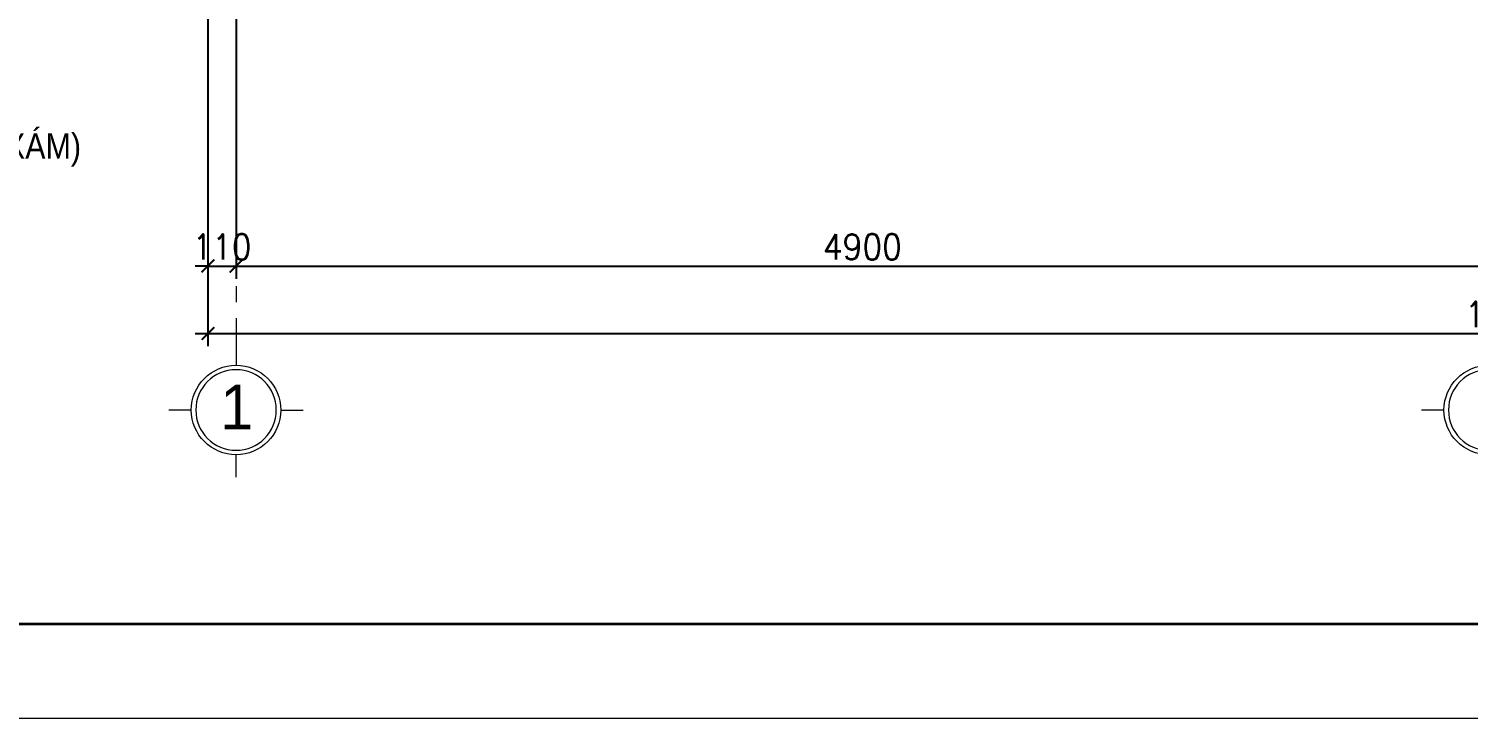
# Model space of a CAD drawing. Header units: millimetres. Extents: x -529782 to -142003, y -492574 to -273331.
# Drawn here: x -187673 to -182043, y -412168 to -409470 of the extents above; entities that cross this region are included whole.
import ezdxf
from ezdxf.enums import TextEntityAlignment as Align

# ---------------------------------------------------------------- set-up
doc = ezdxf.new("R2010")
doc.units = ezdxf.units.MM
doc.header["$LTSCALE"] = 500
doc.header["$MEASUREMENT"] = 0
doc.header["$PDMODE"] = 3
doc.linetypes.add('CENTER', pattern=[2, 1.25, -0.25, 0.25, -0.25])
doc.layers.get('0').update_dxf_attribs({"linetype": 'CONTINUOUS', "lineweight": 13})
doc.layers.get('Defpoints').update_dxf_attribs({"color": 255, "linetype": 'CONTINUOUS', "lineweight": 13})
for name, color, linetype, lineweight in [('1.cat 30', 30, 'CONTINUOUS', 35), ('2.thay 145', 145, 'CONTINUOUS', 18), ('3.manh 08', 8, 'CONTINUOUS', 9), ('4.dim 08', 8, 'CONTINUOUS', 13), ('7.tim 67', 67, 'CENTER', 9), ('9.text \xad white', 7, 'CONTINUOUS', 15)]:
    doc.layers.add(name, color=color, linetype=linetype, lineweight=lineweight)
doc.styles.add('CA.JSC1', font='')
doc.styles.get("Standard").update_dxf_attribs({"font": 'txt.shx', "width": 0.9})
doc.styles.get('CA.JSC1').set_extended_font_data('.VnAvantH')
doc.dimstyles.new('CA 50', dxfattribs={"dimscale": 0, "dimtxt": 100, "dimasz": 50, "dimexe": 50, "dimexo": 0, "dimgap": 25, "dimtad": 1, "dimdec": 0, "dimzin": 0, "dimdsep": 46, "dimtxsty": 'Standard', "dimblk": 'ARCHTICK', "dimcen": 0.09, "dimdle": 50, "dimclrd": 256, "dimclre": 256, "dimclrt": 7, "dimadec": 0, "dimazin": 0, "dimtfac": 1, "dimtdec": 0, "dimtix": 1, "dimtmove": 2, "dimatfit": 3, "dimldrblk": 'DOT', "dimfxl": 1, "dimtolj": 1, "dimtzin": 0, "dimarcsym": 0})

# ---------------------------------------------------------------- blocks, each defined once
blk = doc.blocks.new('khung co loan')
at = {"layer": '1.cat 30'}
blk.add_lwpolyline([(1158.281703106128, -14553.47590842255), (1158.281703106128, -303.4759079545038), (20658.28170374641, -303.4759079545038), (20658.28170374641, -14553.47590842255)], close=True, dxfattribs=at)
at = {"layer": '3.manh 08'}
blk.add_lwpolyline([(0, -14850.00000048772), (21000.00000000023, -14850.00000048772), (21000.00000000023, -4.877219907939434e-07), (0, -4.877219907939434e-07)], close=True, dxfattribs=at)
blk = doc.blocks.new('A$C41BA5761')
at = {"layer": '2.thay 145'}
blk.add_lwpolyline([(839.9994073519047, 524.9998310285737, -3898660.642287513), (839.9994073521084, 525.0001542164828, 1.154242490888426e-06), (839.9994073524431, 524.9999926225864, 1.154242490888426e-06)], format="xyb", dxfattribs=at)
at = {"layer": '3.manh 08'}
for p, q in [((524.9994049160159, 1050.000159478077), (524.9994049160159, 875.0001713204256)), ((174.9994048396911, 525.0001523148676), (-0.000583361616008915, 525.0001523148676)), ((874.9994049923262, 525.0001523148676), (1049.999393193633, 525.0001523148676)), ((524.9994049160159, 0.0001831847475841641), (524.9994049160159, 175.000171342399))]:
    blk.add_line(p, q, dxfattribs=at)
blk.add_arc((524.9994049160159, 525.0001713313977), 349.9999999890093, 359.9999968883953, 359.9999381014106, dxfattribs=at)
blk = doc.blocks.new('_ArchTick')
at = {"color": 1, "linetype": 'ByBlock', "const_width": 0.150000081}
blk.add_lwpolyline([(-0.5000002699998731, -0.5000002699998731), (0.5000002699998731, 0.5000002699998731)], dxfattribs=at)
blk = doc.blocks.new('*D106')
at = {"layer": '4.dim 08', "lineweight": -2, "transparency": 16777216}
for p, q in [((-186972.5623703179, -409402), (-186972.5623703179, -410448.5000000001)), ((-186862.5623703179, -409402), (-186862.5623703179, -410448.5000000001)), ((-186972.5623703179, -410398.5000000001), (-187022.5623703179, -410398.5000000001)), ((-186972.5623703179, -410398.5000000001), (-186862.5623703179, -410398.5000000001)), ((-186862.5623703179, -410398.5000000001), (-186812.5623703179, -410398.5000000001))]:
    blk.add_line(p, q, dxfattribs=at)
at = {"layer": 'Defpoints', "color": 0, "transparency": 16777216}
for p in [(-186972.5623703179, -409402), (-186862.5623703179, -409402), (-186862.5623703179, -410398.5000000001)]:
    blk.add_point(p, dxfattribs=at)
at = {"layer": '4.dim 08', "lineweight": -2, "transparency": 16777216, "xscale": 50, "yscale": 50, "zscale": 50}
blk.add_blockref('_ArchTick', (-186972.5623703179, -410398.5000000001), dxfattribs=at)
at = {"layer": '4.dim 08', "lineweight": -2, "transparency": 16777216, "xscale": 50, "yscale": 50, "zscale": 50, "rotation": 180}
blk.add_blockref('_ArchTick', (-186862.5623703179, -410398.5000000001), dxfattribs=at)
at = {"layer": '4.dim 08', "color": 7, "transparency": 16777216, "insert": (-186917.5623703179, -410323.5000000001), "char_height": 100, "attachment_point": 5}
blk.add_mtext('\\A1;110', dxfattribs=at)
blk = doc.blocks.new('_DOT')
at = {"color": 1, "linetype": 'ByBlock'}
blk.add_line((-0.5, 0), (-1, 0), dxfattribs=at)
at = {"color": 1, "linetype": 'ByBlock', "const_width": 0.5}
blk.add_lwpolyline([(-0.25, 0, 1), (0.25, 0, 1)], format="xyb", close=True, dxfattribs=at)
blk = doc.blocks.new('*D107')
at = {"layer": '4.dim 08', "lineweight": -2, "transparency": 16777216}
for p, q in [((-186862.5623703179, -409402), (-186862.5623703179, -410448.5000000001)), ((-181962.5623703179, -409402), (-181962.5623703179, -410448.5000000001)), ((-186912.5623703179, -410398.5000000001), (-181912.5623703179, -410398.5000000001))]:
    blk.add_line(p, q, dxfattribs=at)
at = {"layer": 'Defpoints', "color": 0, "transparency": 16777216}
for p in [(-186862.5623703179, -409402), (-181962.5623703179, -409402), (-181962.5623703179, -410398.5000000001)]:
    blk.add_point(p, dxfattribs=at)
at = {"layer": '4.dim 08', "lineweight": -2, "transparency": 16777216, "xscale": 50, "yscale": 50, "zscale": 50, "rotation": 180}
blk.add_blockref('_ArchTick', (-186862.5623703179, -410398.5000000001), dxfattribs=at)
at = {"layer": '4.dim 08', "lineweight": -2, "transparency": 16777216, "xscale": 50, "yscale": 50, "zscale": 50}
blk.add_blockref('_ArchTick', (-181962.5623703179, -410398.5000000001), dxfattribs=at)
at = {"layer": '4.dim 08', "color": 7, "transparency": 16777216, "insert": (-184412.5623703179, -410323.5000000001), "char_height": 100, "attachment_point": 5}
blk.add_mtext('\\A1;4900', dxfattribs=at)
blk = doc.blocks.new('*D111')
at = {"layer": '4.dim 08', "lineweight": -2, "transparency": 16777216}
for p, q in [((-186972.5623703179, -409402), (-186972.5623703179, -410712.5000000001)), ((-176752.5623703165, -409402), (-176752.5623703165, -410712.5000000001)), ((-187022.5623703179, -410662.5000000001), (-176702.5623703165, -410662.5000000001))]:
    blk.add_line(p, q, dxfattribs=at)
at = {"layer": 'Defpoints', "color": 0, "transparency": 16777216}
for p in [(-186972.5623703179, -409402), (-176752.5623703165, -409402), (-176752.5623703165, -410662.5000000001)]:
    blk.add_point(p, dxfattribs=at)
at = {"layer": '4.dim 08', "lineweight": -2, "transparency": 16777216, "xscale": 50, "yscale": 50, "zscale": 50, "rotation": 180}
blk.add_blockref('_ArchTick', (-186972.5623703179, -410662.5000000001), dxfattribs=at)
at = {"layer": '4.dim 08', "lineweight": -2, "transparency": 16777216, "xscale": 50, "yscale": 50, "zscale": 50}
blk.add_blockref('_ArchTick', (-176752.5623703165, -410662.5000000001), dxfattribs=at)
at = {"layer": '4.dim 08', "color": 7, "transparency": 16777216, "insert": (-181862.5623703172, -410587.5000000001), "char_height": 100, "attachment_point": 5}
blk.add_mtext('\\A1;10220', dxfattribs=at)

msp = doc.modelspace()

# ---------------------------------------------------------------- linework, layer by layer
at = {"layer": '7.tim 67', "ltscale": 0.5}
msp.add_line((-186862.5623703179, -394102.6526801315), (-186862.5623703179, -410699.5000000001), dxfattribs=at)

# ---------------------------------------------------------------- block references
at = {"layer": '2.thay 145'}
for name, p, xscale, yscale, zscale in [('khung co loan', (-194164.2456382315, -393725.7584568972), 1.241924691043096, 1.241924691072199, 1.241924691059295), ('A$C41BA5761', (-187125.062072776, -411224.5000797391), 0.5, 0.5, 0.5), ('A$C41BA5761', (-182225.062072776, -411224.5000797391), 0.5, 0.5, 0.5)]:
    msp.add_blockref(name, p, dxfattribs=dict(at, xscale=xscale, yscale=yscale, zscale=zscale))

# ---------------------------------------------------------------- texts
at = {"layer": '9.text \xad white', "style": 'CA.JSC1', "width": 0.8912940669403804}
msp.add_text('t\xadêng mµu ghi ®á kÎ chØ lâm 5 réng 15 c¸ch nhau 150 ( chØ s¬n mµu x¸m) ', height=100, dxfattribs=at).set_placement((-192271.6198248903, -409978.9097045173))
at = {"layer": '9.text \xad white', "style": 'CA.JSC1'}
msp.add_text('1', height=174.9999882000658, dxfattribs=at).set_placement((-186859.8120537953, -410950.2500578591), align=Align.MIDDLE)

# ---------------------------------------------------------------- dimensions: what is measured, and where the dimension line sits
at = {"layer": '4.dim 08', "color": 251}
for base, p1, p2, picture, middle in [((-186862.5623703179, -410398.5000000001), (-186972.5623703179, -409402), (-186862.5623703179, -409402), '*D106', (-186917.5623703179, -410323.5000000001)), ((-176752.5623703165, -410662.5000000001), (-186972.5623703179, -409402), (-176752.5623703165, -409402), '*D111', (-181862.5623703172, -410587.5000000001)), ((-181962.5623703179, -410398.5000000001), (-186862.5623703179, -409402), (-181962.5623703179, -409402), '*D107', (-184412.5623703179, -410323.5000000001))]:
    dim = msp.add_linear_dim(base=base, p1=p1, p2=p2, dimstyle='CA 50', override={"dimscale": 1}, dxfattribs=at)
    dim.commit()
    dim.dimension.update_dxf_attribs({"geometry": picture, "text_midpoint": middle})

doc.saveas('drawing.dxf')
